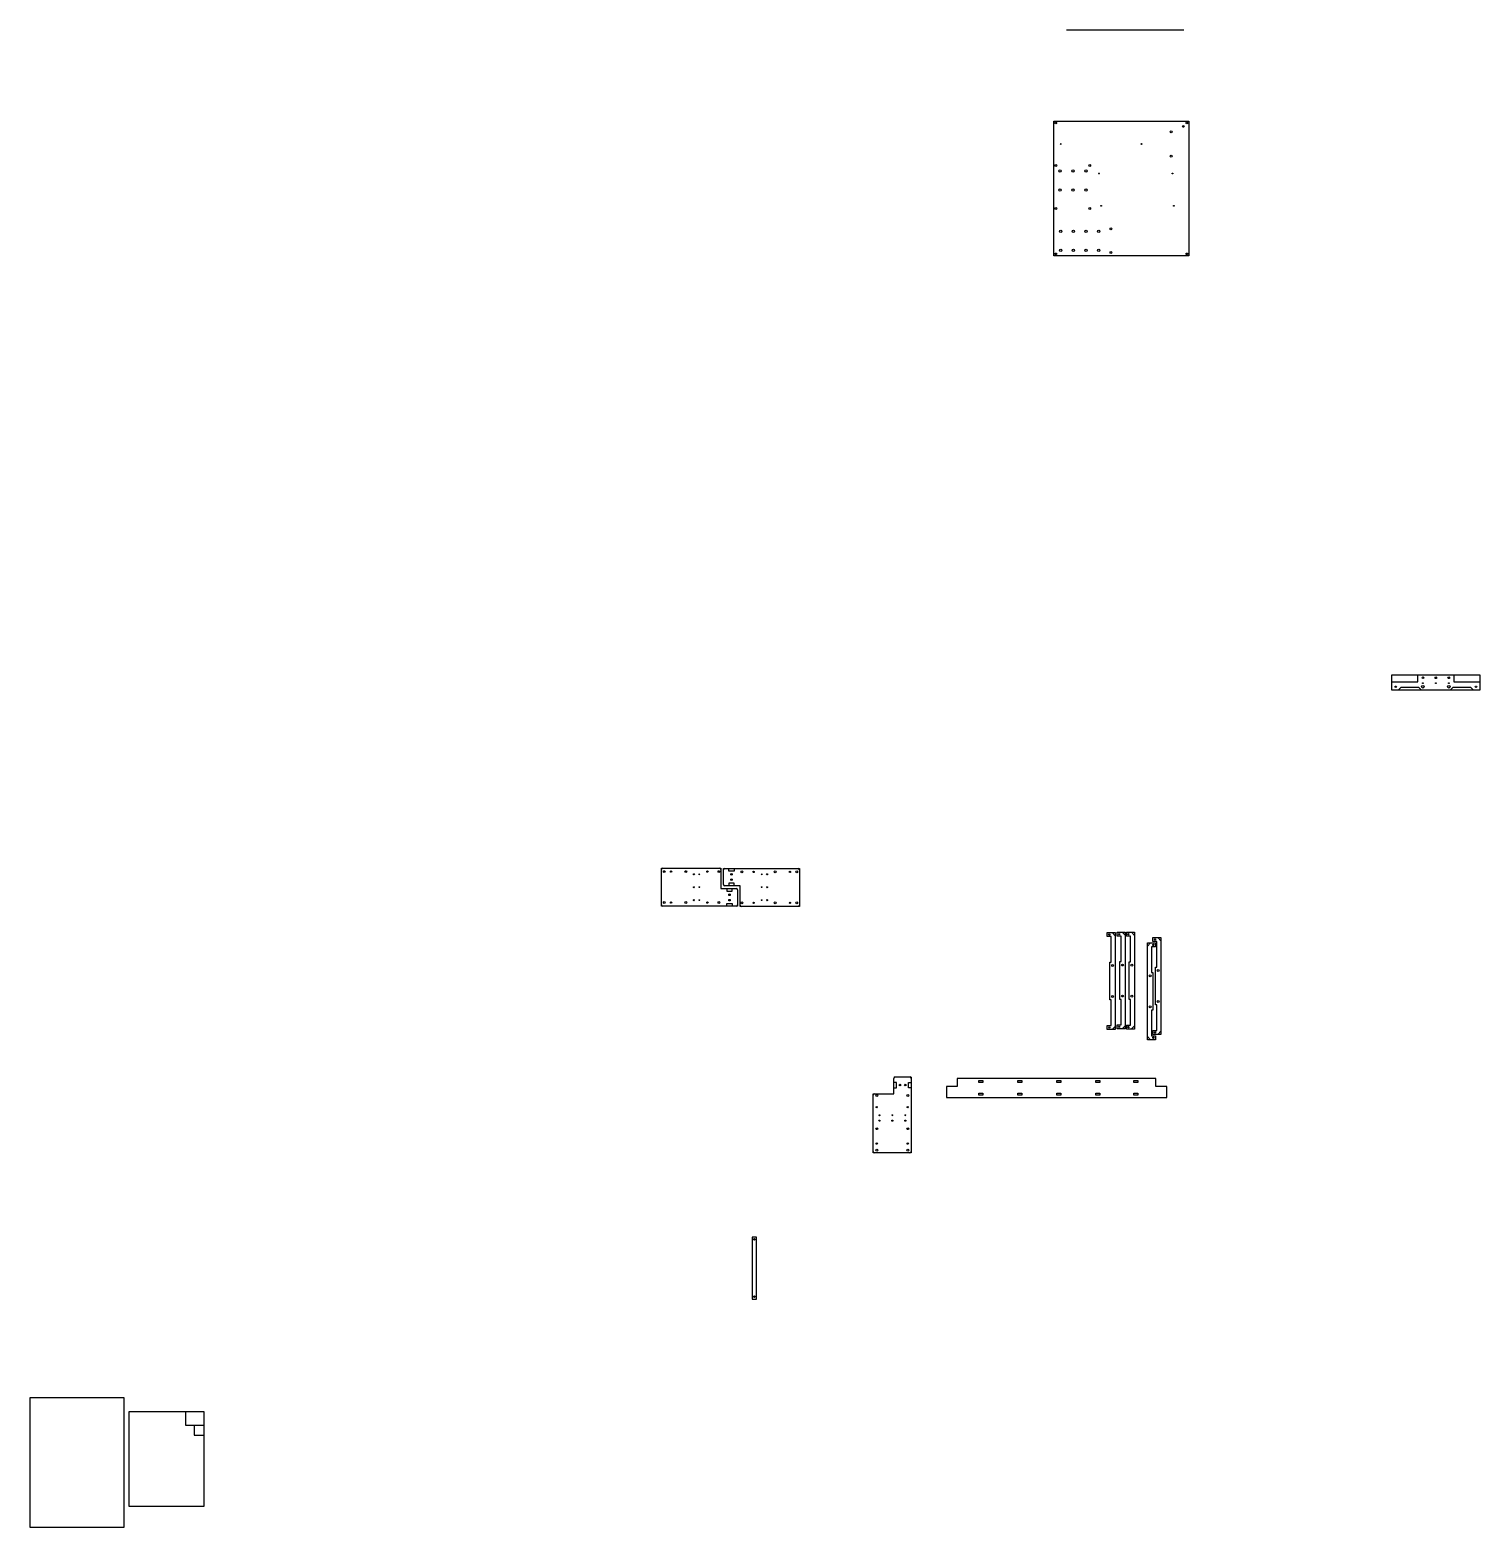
# Model space of a CAD drawing. Header units: inches. Extents: x -3800 to 1581, y -6020 to -462.
import ezdxf

# ---------------------------------------------------------------- set-up
doc = ezdxf.new("R2010")
doc.units = ezdxf.units.IN
doc.header["$MEASUREMENT"] = 0

# ---------------------------------------------------------------- blocks, each defined once
blk = doc.blocks.new('Insert10')
at = {"color": 0}
for centre, radius in [((7, -807), 3), ((480, -820), 3), ((493, -807), 3), ((25, -885), 1.5), ((325, -885), 1.5), ((435, -840), 3.5), ((435, -930), 3.5), ((7.5, -965), 3.5), ((22.5, -985), 4.5), ((70.5, -985), 4.5), ((118.5, -985), 4.5), ((132.5, -965), 3.5), ((167, -995), 1.5), ((440, -995), 1.5), ((22.5, -1056), 4.5), ((70.5, -1056), 4.5), ((118.5, -1056), 4.5), ((7.5, -1125), 3.5), ((132.5, -1125), 3.5), ((175, -1115), 1.5), ((445, -1115), 1.5), ((25, -1209), 4.5), ((72, -1209), 4.5), ((119, -1209), 4.5), ((166, -1209), 4.5), ((211.5, -1200), 3.5), ((25, -1280), 4.5), ((72, -1280), 4.5), ((119, -1280), 4.5), ((166, -1280), 4.5), ((7, -1293), 3), ((211.5, -1288), 3.5), ((493, -1293), 3)]:
    blk.add_circle(centre, radius, dxfattribs=at)
blk = doc.blocks.new('Insert11')
at = {"color": 0}
for p, q in [((-594.7, -4410.9), (-594.7, -4353.9)), ((-584.7, -4368.9), (-594.7, -4368.9)), ((-594.7, -4388.9), (-584.7, -4388.9)), ((-589.7, -4348.9), (-529.7, -4348.9)), ((-584.7, -4388.9), (-584.7, -4368.9)), ((-539.7, -4388.9), (-539.7, -4368.9)), ((-539.7, -4368.9), (-529.7, -4368.9)), ((-529.7, -4388.9), (-539.7, -4388.9)), ((-529.7, -4349), (-529.7, -4631)), ((-670.7, -4630.9), (-670.7, -4410.9)), ((-670.7, -4410.9), (-594.7, -4410.9)), ((-529.7, -4630.9), (-670.7, -4630.9))]:
    blk.add_line(p, q, dxfattribs=at)
for centre, radius in [((-571.7, -4378.9), 3), ((-551.7, -4378.9), 3), ((-657.7, -4417.9), 3.5), ((-542.7, -4417.9), 3.5), ((-657.7, -4460.9), 2.5), ((-647.7, -4491), 1.5), ((-599.7, -4491), 1.5), ((-551.7, -4491), 1.5), ((-542.7, -4460.9), 2.5), ((-657.7, -4540.9), 3.5), ((-647.7, -4511), 2), ((-599.7, -4511), 2), ((-551.7, -4511), 2), ((-542.7, -4540.9), 3.5), ((-657.7, -4596), 2.5), ((-542.7, -4596), 2.5), ((-657.7, -4620.9), 3.5), ((-542.7, -4620.9), 3.5)]:
    blk.add_circle(centre, radius, dxfattribs=at)
for centre, start, end in [((-589.7, -4353.9), 90, 180), ((-534.7, -4353.9), 0, 90), ((-665.7, -4415.9), 90, 180), ((-665.7, -4625.9), 180, 270), ((-534.7, -4625.9), 270, 0)]:
    blk.add_arc(centre, 5, start, end, dxfattribs=at)
blk = doc.blocks.new('Insert13')
at = {"color": 0}
for points in [[(-264.4, -4362.4), (-264.4, -4369.4), (-279.4, -4369.4), (-279.4, -4362.4)], [(-119.4, -4362.4), (-119.4, -4369.4), (-134.4, -4369.4), (-134.4, -4362.4)], [(25.6, -4362.4), (25.6, -4369.4), (10.6, -4369.4), (10.6, -4362.4)], [(170.6, -4362.4), (170.6, -4369.4), (155.6, -4369.4), (155.6, -4362.4)], [(-264.4, -4409.4), (-264.4, -4416.4), (-279.4, -4416.4), (-279.4, -4409.4)], [(-119.4, -4409.4), (-119.4, -4416.4), (-134.4, -4416.4), (-134.4, -4409.4)], [(25.6, -4409.4), (25.6, -4416.4), (10.6, -4416.4), (10.6, -4409.4)], [(170.6, -4409.4), (170.6, -4416.4), (155.6, -4416.4), (155.6, -4409.4)]]:
    blk.add_lwpolyline(points, close=True, dxfattribs=at)
blk = doc.blocks.new('Insert12')
at = {"color": 0}
for points in [[(311.7, -4362.4), (311.7, -4369.4), (296.7, -4369.4), (296.7, -4362.4)], [(311.7, -4409.4), (311.7, -4416.4), (296.7, -4416.4), (296.7, -4409.4)]]:
    blk.add_lwpolyline(points, close=True, dxfattribs=at)
blk.add_blockref('Insert13', (0, 0))
blk = doc.blocks.new('Insert14')
at = {"color": 0}
for p, q in [((-1456.1, -3714.4), (-1456.1, -3573.4)), ((-1456.1, -3573.4), (-1236.1, -3573.4)), ((-1236.1, -3573.4), (-1236.1, -3649.4)), ((-1236.1, -3649.4), (-1179.1, -3649.4)), ((-1214.1, -3649.4), (-1214.1, -3659.4)), ((-1214.1, -3659.4), (-1194.1, -3659.4)), ((-1194.1, -3659.4), (-1194.1, -3649.4)), ((-1174.1, -3654.4), (-1174.1, -3714.4)), ((-1174.2, -3714.4), (-1456.2, -3714.4)), ((-1214.1, -3714.4), (-1214.1, -3704.4)), ((-1214.1, -3704.4), (-1194.1, -3704.4)), ((-1194.1, -3704.4), (-1194.1, -3714.4))]:
    blk.add_line(p, q, dxfattribs=at)
for centre, radius in [((-1446.1, -3586.4), 3.5), ((-1421.2, -3586.4), 2.5), ((-1366.1, -3586.4), 3.5), ((-1336.2, -3596.4), 2), ((-1316.2, -3596.4), 1.5), ((-1286.1, -3586.4), 2.5), ((-1243.1, -3586.4), 3.5), ((-1336.2, -3644.4), 2), ((-1316.2, -3644.4), 1.5), ((-1446.1, -3701.4), 3.5), ((-1421.2, -3701.4), 2.5), ((-1366.1, -3701.4), 3.5), ((-1336.2, -3692.4), 2), ((-1316.2, -3692.4), 1.5), ((-1286.1, -3701.4), 2.5), ((-1243.1, -3701.4), 3.5), ((-1204.1, -3672.4), 3), ((-1204.1, -3692.4), 3)]:
    blk.add_circle(centre, radius, dxfattribs=at)
for centre, start, end in [((-1451.1, -3578.4), 90, 180), ((-1241.1, -3578.4), 0, 90), ((-1179.1, -3654.4), 0, 90), ((-1451.1, -3709.4), 180, 270), ((-1179.1, -3709.4), 270, 0)]:
    blk.add_arc(centre, 5, start, end, dxfattribs=at)
blk = doc.blocks.new('Insert15')
at = {"color": 0}
for p, q in [((-1226.8, -3634.4), (-1226.8, -3574.4)), ((-1226.7, -3574.4), (-944.7, -3574.4)), ((-1206.8, -3584.4), (-1206.8, -3574.4)), ((-1186.8, -3584.4), (-1206.8, -3584.4)), ((-1186.8, -3574.4), (-1186.8, -3584.4)), ((-944.8, -3574.4), (-944.8, -3715.4)), ((-1164.8, -3639.4), (-1221.8, -3639.4)), ((-1186.8, -3629.4), (-1206.8, -3629.4)), ((-1206.8, -3629.4), (-1206.8, -3639.4)), ((-1186.8, -3639.4), (-1186.8, -3629.4)), ((-1164.8, -3715.4), (-1164.8, -3639.4)), ((-944.8, -3715.4), (-1164.8, -3715.4))]:
    blk.add_line(p, q, dxfattribs=at)
for centre, radius in [((-1196.8, -3596.4), 3), ((-1157.8, -3587.4), 3.5), ((-1114.8, -3587.4), 2.5), ((-1084.7, -3596.4), 1.5), ((-1064.7, -3596.4), 2), ((-1034.8, -3587.4), 3.5), ((-979.7, -3587.4), 2.5), ((-954.8, -3587.4), 3.5), ((-1196.8, -3616.4), 3), ((-1084.7, -3644.4), 1.5), ((-1064.7, -3644.4), 2), ((-1157.8, -3702.4), 3.5), ((-1114.8, -3702.4), 2.5), ((-1084.7, -3692.4), 1.5), ((-1064.7, -3692.4), 2), ((-1034.8, -3702.4), 3.5), ((-979.7, -3702.4), 2.5), ((-954.8, -3702.4), 3.5)]:
    blk.add_circle(centre, radius, dxfattribs=at)
for centre, start, end in [((-1221.8, -3579.4), 90, 180), ((-949.8, -3579.4), 0, 90), ((-1221.8, -3634.4), 180, 270), ((-1159.8, -3710.4), 180, 270), ((-949.8, -3710.4), 270, 0)]:
    blk.add_arc(centre, 5, start, end, dxfattribs=at)
blk = doc.blocks.new('Insert16')
at = {"color": 0}
for p, q in [((367, -3846), (367, -3831)), ((367, -3831), (397, -3831)), ((385.2, -3831), (397, -3843)), ((397, -3831), (397, -4191)), ((382, -3846), (367, -3846)), ((382, -3941), (382, -3846)), ((377, -4081), (377, -3941)), ((377, -3941), (382, -3941)), ((382, -4081), (377, -4081)), ((382, -4176), (382, -4081)), ((367, -4191), (367, -4176)), ((367, -4176), (382, -4176)), ((397, -4191), (367, -4191)), ((385, -4191), (397.2, -4179))]:
    blk.add_line(p, q, dxfattribs=at)
for centre, radius in [((374.5, -3838.5), 2.5), ((387, -3953.5), 3.5), ((387, -4068.5), 3.5), ((374.5, -4183.5), 2.5)]:
    blk.add_circle(centre, radius, dxfattribs=at)
blk = doc.blocks.new('Insert17')
at = {"color": 0}
for p, q in [((358.6, -3850.9), (346.5, -3862.9)), ((346.6, -4210.9), (346.6, -3850.9)), ((346.6, -3850.9), (376.6, -3850.9)), ((376.6, -3865.9), (361.6, -3865.9)), ((361.6, -3865.9), (361.6, -3960.9)), ((376.6, -3850.9), (376.6, -3865.9)), ((361.6, -3960.9), (366.6, -3960.9)), ((366.6, -3960.9), (366.6, -4100.9)), ((366.6, -4100.9), (361.6, -4100.9)), ((361.6, -4100.9), (361.6, -4195.9)), ((358.5, -4210.9), (346.6, -4198.9)), ((376.6, -4210.9), (346.6, -4210.9)), ((361.6, -4195.9), (376.6, -4195.9)), ((376.6, -4195.9), (376.6, -4210.9))]:
    blk.add_line(p, q, dxfattribs=at)
for centre, radius in [((369.1, -3858.4), 2.5), ((356.7, -3973.4), 3.5), ((356.6, -4088.4), 3.5), ((369.1, -4203.4), 2.5)]:
    blk.add_circle(centre, radius, dxfattribs=at)

msp = doc.modelspace()

# ---------------------------------------------------------------- linework, layer by layer
at = {"color": 0}
for p, q in [((46.7, -461.7), (481.7, -461.7)), ((1253.2, -2881.9), (1350.2, -2881.9)), ((1350.2, -2881.9), (1350.2, -2856.9)), ((1484.2, -2856.9), (1484.2, -2881.9)), ((1484.2, -2881.9), (1581.2, -2881.9)), ((1278.2, -2911.9), (1288.2, -2901.9)), ((1288.2, -2901.9), (1353.2, -2901.9)), ((1353.2, -2901.9), (1363.2, -2911.9)), ((1471.2, -2911.9), (1481.2, -2901.9)), ((1481.2, -2901.9), (1546.2, -2901.9)), ((1556.2, -2911.9), (1546.2, -2901.9)), ((197.7, -3827.7), (197.7, -3812.7)), ((197.7, -3812.7), (227.7, -3812.7)), ((212.7, -3827.7), (197.7, -3827.7)), ((212.7, -3922.7), (212.7, -3827.7)), ((215.9, -3812.7), (227.7, -3824.7)), ((227.7, -3812.7), (227.7, -4172.7)), ((234.5, -3825.7), (234.5, -3810.7)), ((234.5, -3810.7), (264.5, -3810.7)), ((249.5, -3825.7), (234.5, -3825.7)), ((249.5, -3920.7), (249.5, -3825.7)), ((252.7, -3810.7), (264.5, -3822.7)), ((264.5, -3810.7), (264.5, -4170.7)), ((269, -3826.1), (269, -3811.1)), ((269, -3811.1), (299, -3811.1)), ((284, -3826.1), (269, -3826.1)), ((284, -3921.1), (284, -3826.1)), ((287.2, -3811.1), (299, -3823.1)), ((299, -3811.1), (299, -4171.1)), ((207.7, -4062.7), (207.7, -3922.7)), ((207.7, -3922.7), (212.7, -3922.7)), ((244.5, -4060.7), (244.5, -3920.7)), ((244.5, -3920.7), (249.5, -3920.7)), ((279, -4061.1), (279, -3921.1)), ((279, -3921.1), (284, -3921.1)), ((212.7, -4062.7), (207.7, -4062.7)), ((212.7, -4157.7), (212.7, -4062.7)), ((249.5, -4060.7), (244.5, -4060.7)), ((249.5, -4155.7), (249.5, -4060.7)), ((284, -4061.1), (279, -4061.1)), ((284, -4156.1), (284, -4061.1)), ((197.7, -4172.7), (197.7, -4157.7)), ((197.7, -4157.7), (212.7, -4157.7)), ((215.7, -4172.7), (227.9, -4160.7)), ((234.5, -4170.7), (234.5, -4155.7)), ((234.5, -4155.7), (249.5, -4155.7)), ((252.5, -4170.7), (264.7, -4158.7)), ((269, -4171.1), (269, -4156.1)), ((269, -4156.1), (284, -4156.1)), ((287, -4171.1), (299.2, -4159.1)), ((227.7, -4172.7), (197.7, -4172.7)), ((264.5, -4170.7), (234.5, -4170.7)), ((299, -4171.1), (269, -4171.1)), ((-359.4, -4384.4), (-399.4, -4384.4)), ((-399.4, -4384.4), (-399.4, -4424.4)), ((378.6, -4354.4), (-359.4, -4354.4)), ((-359.4, -4354.4), (-359.4, -4384.4)), ((378.6, -4384.4), (378.6, -4354.4)), ((418.6, -4384.4), (378.6, -4384.4)), ((418.6, -4424.4), (418.6, -4384.4)), ((-399.4, -4424.4), (418.6, -4424.4)), ((-3223.1, -5591.7), (-3223.1, -5641.7)), ((-3223.1, -5641.7), (-3153.1, -5641.7)), ((-3190.2, -5641.7), (-3190.2, -5678.7)), ((-3190.2, -5678.7), (-3153.2, -5678.7))]:
    msp.add_line(p, q, dxfattribs=at)
for points in [[(500, -1300), (0, -1300), (0, -800), (500, -800)], [(1253.2, -2911.9), (1581.2, -2911.9), (1581.2, -2856.9), (1253.2, -2856.9)], [(-1119.4, -5173.3), (-1103.7, -5173.3), (-1103.7, -4943.3), (-1119.4, -4943.3)], [(-3800.2, -6019.8), (-3450.2, -6019.8), (-3450.2, -5539.8), (-3800.2, -5539.8)], [(-3433.3, -5941.8), (-3153.3, -5941.8), (-3153.3, -5591.8), (-3433.3, -5591.8)]]:
    msp.add_lwpolyline(points, close=True, dxfattribs=at)
for centre, radius in [((1369.2, -2866.9), 3), ((1369.2, -2886.9), 1.5), ((1417.2, -2866.9), 3), ((1417.2, -2886.9), 1.5), ((1465.2, -2866.9), 3), ((1465.2, -2886.9), 1.5), ((1268.2, -2899.9), 2.5), ((1369.2, -2899.9), 5), ((1465.2, -2899.9), 5), ((1566.2, -2899.9), 2.5), ((205.2, -3820.2), 2.5), ((242, -3818.2), 2.5), ((276.5, -3818.6), 2.5), ((217.7, -3935.2), 3.5), ((254.5, -3933.2), 3.5), ((289, -3933.6), 3.5), ((217.7, -4050.2), 3.5), ((254.5, -4048.2), 3.5), ((289, -4048.6), 3.5), ((205.2, -4165.2), 2.5), ((242, -4163.2), 2.5), ((276.5, -4163.6), 2.5)]:
    msp.add_circle(centre, radius, dxfattribs=at)
for centre in [(-1111.6, -4951.7), (-1111.6, -5164.4)]:
    msp.add_ellipse(centre, major_axis=(2.61, 0), ratio=0.999988, dxfattribs=at)

# ---------------------------------------------------------------- block references
for name in ['Insert10', 'Insert14', 'Insert15', 'Insert16', 'Insert17', 'Insert11', 'Insert12']:
    msp.add_blockref(name, (0, 0))

doc.saveas('drawing.dxf')
